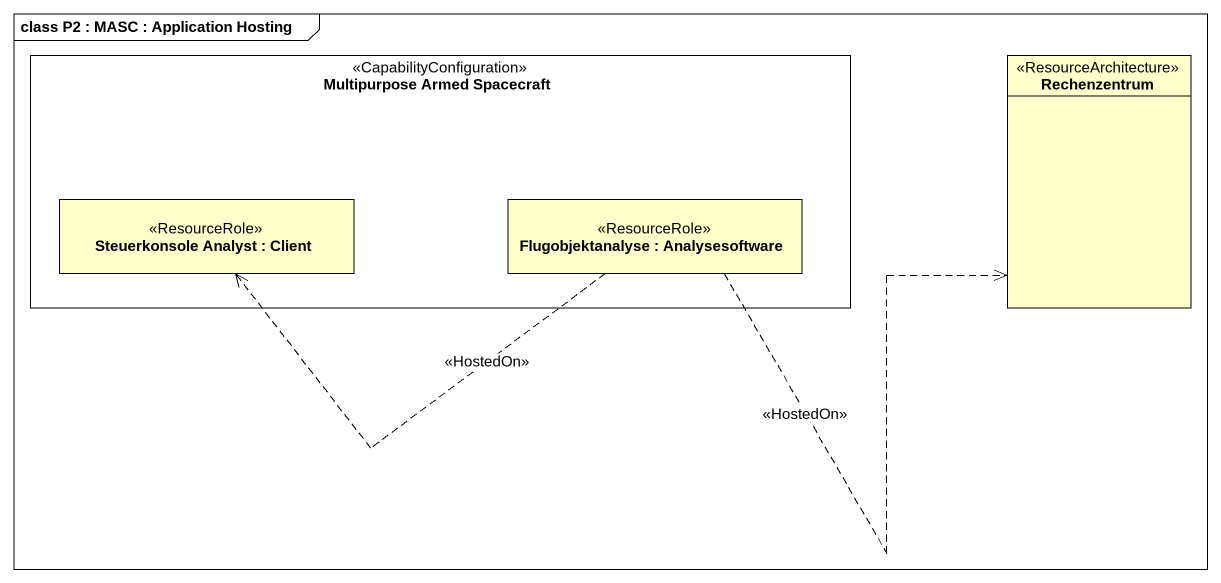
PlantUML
@startuml
mainframe class P2 : MASC : Application Hosting
allowmixing
hide circle
hide empty members
rectangle "Multipurpose Armed Spacecraft" as Multipurpose_Armed <<CapabilityConfiguration>> {
  rectangle "Steuerkonsole Analyst : Client" as Steuerkonsole_Analyst <<ResourceRole>>
  rectangle "Flugobjektanalyse : Analysesoftware" as Flugobjektanalyse <<ResourceRole>>
}
class Rechenzentrum <<ResourceArchitecture>>
Flugobjektanalyse .right.> Rechenzentrum : <<HostedOn>>
Flugobjektanalyse .left.> Steuerkonsole_Analyst : <<HostedOn>>
@enduml
